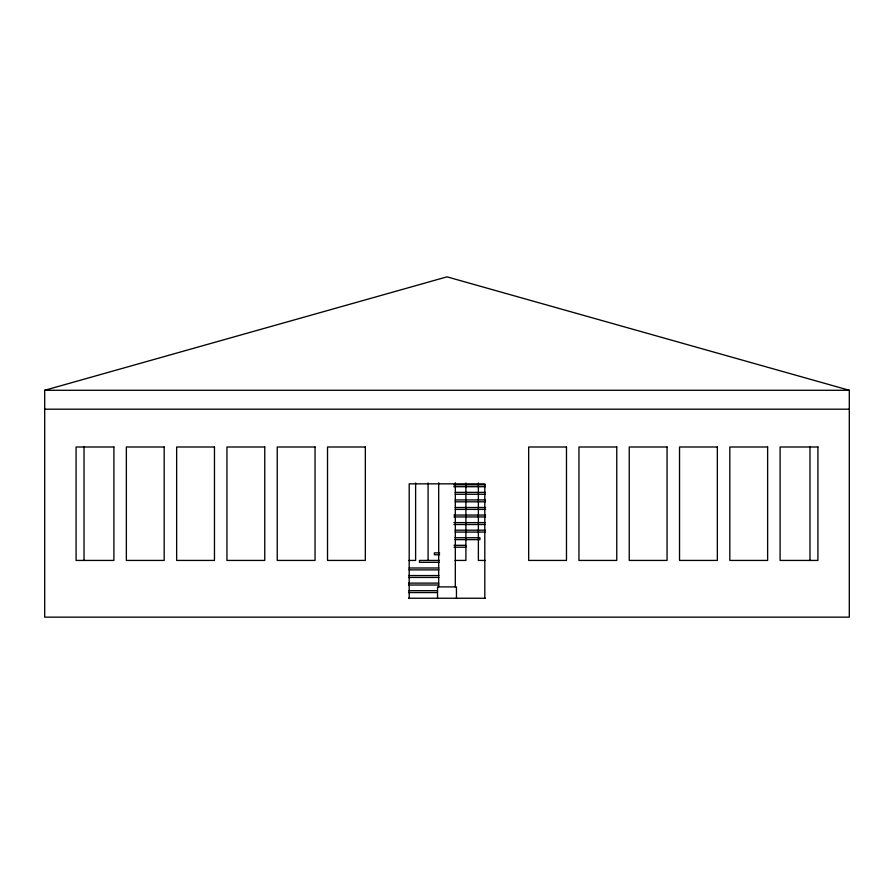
<?xml version="1.0" encoding="UTF-8"?>
<svg xmlns="http://www.w3.org/2000/svg" width="894" height="894" viewBox="0 0 894 894"><rect width="100%" height="100%" fill="white"/><g stroke="black" fill="none" stroke-linecap="round" stroke-linejoin="round"><path stroke-width="1.34" d="M44.7 390.287L447 276.849L849.3 390.287L849.3 617.151L44.7 617.151L44.7 390.287L849.3 390.287M44.7 409.195L849.3 409.195M453.761 484.805L485.442 484.805M453.761 486.705L485.442 486.705M455.225 492.37L485.442 492.37M455.225 494.259L485.442 494.259M455.225 499.936L485.476 499.936M455.225 501.825L485.476 501.825M455.247 507.501L485.565 507.501M455.247 509.39L485.565 509.39M453.917 515.056L485.565 515.056M453.917 516.944L485.565 516.944M453.917 522.621L485.163 522.621M453.917 524.51L485.163 524.51M455.18 530.187L485.297 530.187M455.18 532.075L485.297 532.075M455.012 537.741L479.955 537.741L479.955 539.63L455.012 539.63M454.029 545.306L465.685 545.306L465.685 547.195L454.029 547.195M439.636 552.872L434.383 552.872L434.383 554.761L439.636 554.761M408.871 560.426L415.621 560.426L415.621 482.961M439.435 560.426L419.487 560.426L419.487 562.326L439.435 562.326M455.102 560.426L465.908 560.426L465.908 482.961M485.129 560.426L478.379 560.426L478.379 482.961M409.072 567.992L438.898 567.992M409.072 569.88L438.898 569.88M408.558 575.557L438.898 575.557M408.558 577.446L438.898 577.446M408.558 583.111L438.775 583.111M408.558 585.011L438.775 585.011M408.524 590.677L437.401 590.677M408.524 592.566L437.401 592.566M408.603 598.242L485.397 598.242M809.975 446.676L809.975 560.516M484.805 598.242L484.805 483.844L409.195 483.844L409.195 598.242M456.454 598.242L456.454 586.9L437.546 586.9L437.546 598.242M455.314 482.771L455.314 586.9M438.686 482.771L438.686 586.9M428.092 482.961L428.092 560.426M84.025 446.676L84.025 560.516M113.896 447L76.079 447L76.079 560.426L113.896 560.426L113.896 447M164.183 447L126.367 447L126.367 560.426L164.183 560.426L164.183 447M214.471 447L176.654 447L176.654 560.426L214.471 560.426L214.471 447M264.758 447L226.942 447L226.942 560.426L264.758 560.426L264.758 447M315.046 447L277.229 447L277.229 560.426L315.046 560.426L315.046 447M365.333 447L327.517 447L327.517 560.426L365.333 560.426L365.333 447M566.483 447L528.667 447L528.667 560.426L566.483 560.426L566.483 447M616.771 447L578.954 447L578.954 560.426L616.771 560.426L616.771 447M667.058 447L629.242 447L629.242 560.426L667.058 560.426L667.058 447M717.346 447L679.529 447L679.529 560.426L717.346 560.426L717.346 447M767.633 447L729.817 447L729.817 560.426L767.633 560.426L767.633 447M817.921 447L780.104 447L780.104 560.426L817.921 560.426L817.921 447"/></g></svg>
